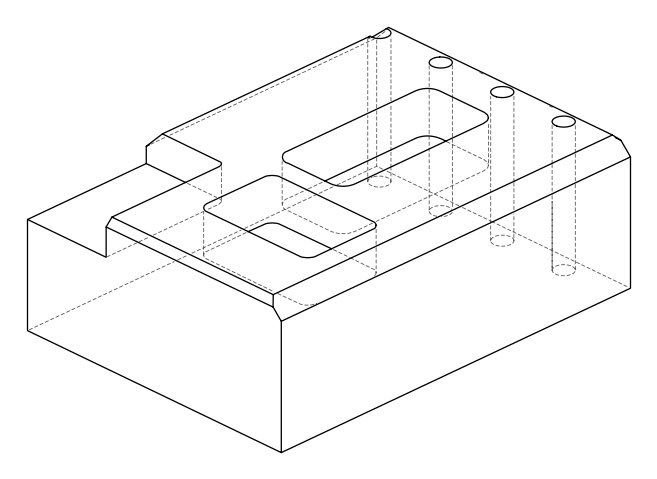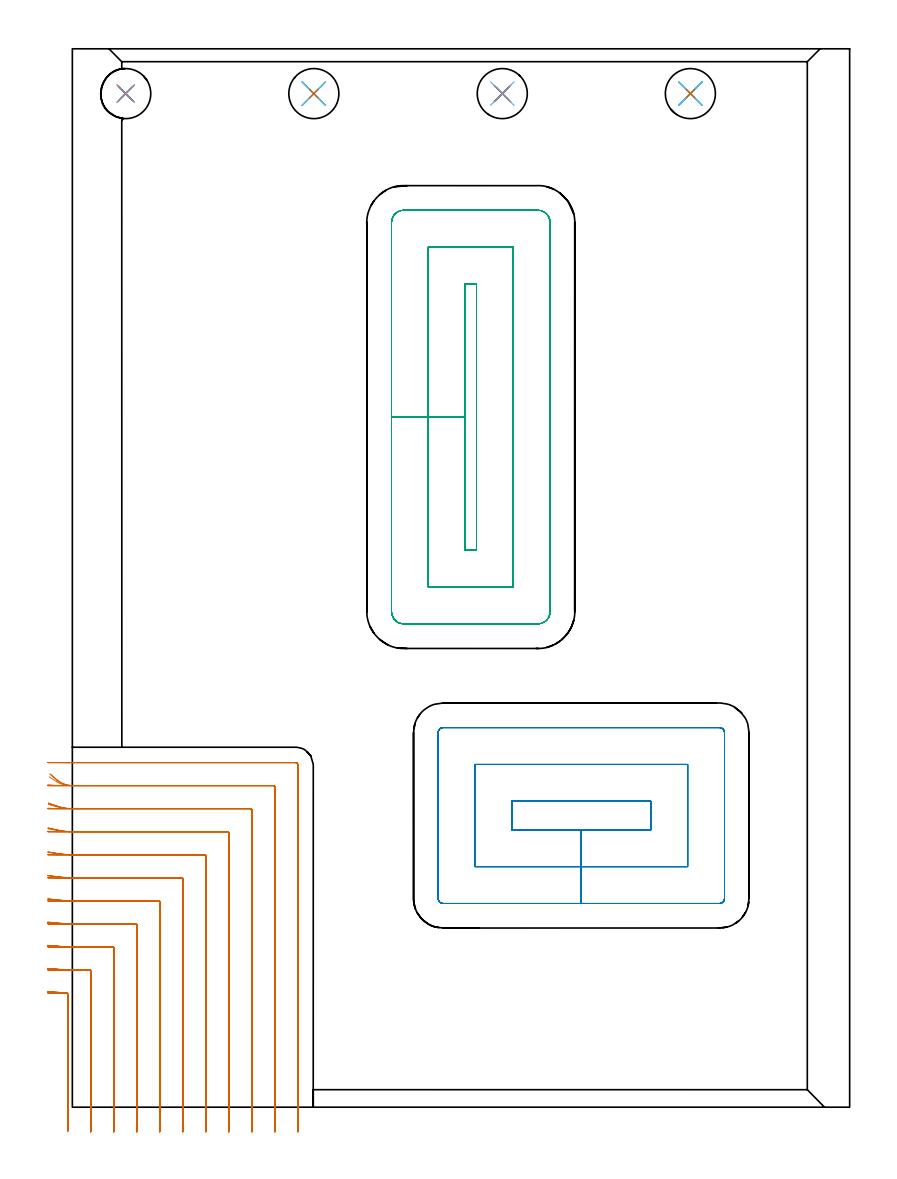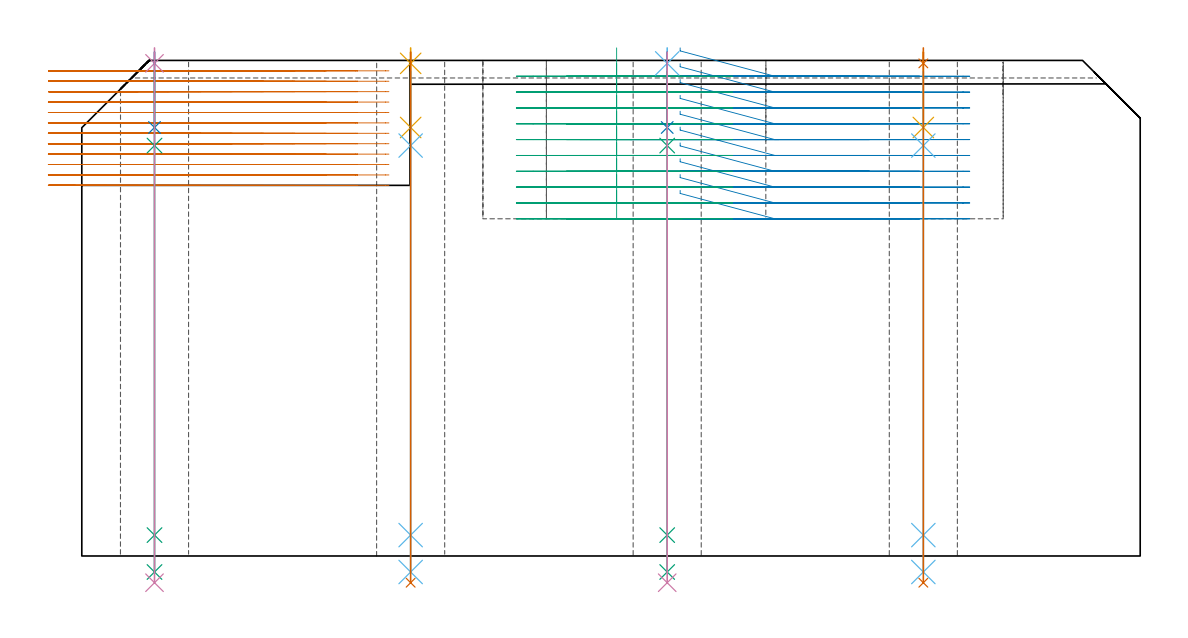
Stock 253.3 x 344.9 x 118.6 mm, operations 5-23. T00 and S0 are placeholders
(PLAN: 23 operations, 15 tool changes, 106.5 min)
(1 AREA_MILL | FG_CHAMFER_SURFACE | UGT0205_001 | 14.01 min | 32848 mm3)
(2 AREA_MILL_1 | FG_CHAMFER_SURFACE_1 | UGT0205_001 | 3.81 min | 2048 mm3)
(3 AREA_MILL_2 | FG_CHAMFER_SURFACE_2 | UGT0205_001 | 4.07 min | 2706 mm3)
(4 AREA_MILL_3 | FG_CHAMFER_SURFACE_3 | UGT0205_001 | 11.02 min | 30409 mm3)
(5 MILL_CORNER_NOTCH_RECTANGULAR | CORNER_NOTCH_RECTANGULAR | NXT0201_013 | Follow Part, ap 2.5, ae 75% | 36.91 min | 274109 mm3)
(6 MILL_RECTANGULAR_POCKET | POCKET_RECTANGULAR_STRAIGHT | NXT0201_012 | Follow Part, ap 4, ae 75% | 13.84 min | 300688 mm3)
(7 MILL_RECTANGULAR_POCKET_1 | POCKET_RECTANGULAR_STRAIGHT_1 | NXT0201_012 | Follow Part, ap 4, ae 75% | 18.07 min | 382254 mm3)
(8 SPOT_DRILL | STEP1HOLE | NXT0321_9005460120000 | 0.03 min | 24 mm3)
(9 SPOT_DRILL_1 | STEP1HOLE_1 | NXT0321_9005460120000 | 0.03 min | 34 mm3)
(10 SPOT_DRILL_2 | STEP1HOLE_2 | NXT0321_9005460120000 | 0.03 min | 19 mm3)
(11 SPOT_DRILL_3 | STEP1HOLE_3 | NXT0321_9005460120000 | 0.03 min | 17 mm3)
(12 DRILL_BLIND_HOLE_INTO_CENTER | STEP1HOLE | UGT0301_219 | 0.07 min | 1171 mm3)
(13 GUN_DRILL_THROUGH_HOLE | STEP1HOLE | UGT0307_007 | 0.59 min | 8203 mm3)
(14 DRILL_TO_ENLARGE_THROUGH_HOLE | STEP1HOLE | UGT0301_287 | 0.51 min | 15105 mm3)
(15 DRILL_BLIND_HOLE_INTO_CENTER_1 | STEP1HOLE_1 | UGT0301_219 | 0.07 min | 1241 mm3)
(16 GUN_DRILL_THROUGH_HOLE_1 | STEP1HOLE_1 | UGT0307_007 | 0.59 min | 8144 mm3)
(17 DRILL_TO_ENLARGE_THROUGH_HOLE_1 | STEP1HOLE_1 | UGT0301_287 | 0.51 min | 15338 mm3)
(18 DRILL_BLIND_HOLE_INTO_CENTER_2 | STEP1HOLE_2 | UGT0301_219 | 0.07 min | 1222 mm3)
(19 GUN_DRILL_THROUGH_HOLE_2 | STEP1HOLE_2 | UGT0307_007 | 0.59 min | 8164 mm3)
(20 DRILL_TO_ENLARGE_THROUGH_HOLE_2 | STEP1HOLE_2 | UGT0301_287 | 0.51 min | 15328 mm3)
(21 DRILL_BLIND_HOLE_INTO_CENTER_3 | STEP1HOLE_3 | UGT0301_219 | 0.07 min | 1217 mm3)
(22 GUN_DRILL_THROUGH_HOLE_3 | STEP1HOLE_3 | UGT0307_007 | 0.59 min | 8161 mm3)
(23 DRILL_TO_ENLARGE_THROUGH_HOLE_3 | STEP1HOLE_3 | UGT0301_287 | 0.51 min | 15305 mm3)
(TOOL UGT0205_001 | Chamfer Mill 20 x 3 x 45 deg. | D20 FL50 Z2)
(TOOL NXT0201_013 | ENDMILL 10mm | D10 FL30 Z4)
(TOOL NXT0201_012 | ENDMILL 16mm [2P460-1600-NA 1630] | D16 FL38 Z6)
(TOOL NXT0321_9005460120000 | NC Spot Drill, 142deg, 12mm, Carbide, Uncoated | D12 PA142 FL30 Z2)
(TOOL UGT0301_219 | Twist Drill 10.7 mm | D10.7 PA118 FL90 Z2)
(TOOL UGT0307_007 | Gun Drill 10 mm | D10 PA130 FL24 Z1)
(TOOL UGT0301_287 | Twist Drill 16.3 mm | D16.3 PA118 FL125 Z2)
(OP 5 MILL_CORNER_NOTCH_RECTANGULAR)
G17 G21 G94 G90
T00 M6
G54
G17 G0 G90 X-1.5 Y-7.77 S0 M3
G43 Z128.6 H0
Z116.108
G94 G1 Y-4.77 F250.
Y36.829 F500.
G3 X-1.982 Y37.324 R0.5
G2 X-5. Y37.46 R75.
G1 X-7.994 Y37.656 F250.
G0 Z128.6
X6. Y-8.
Z116.108
G1 Y-5.
Y44.305 F500.
G3 X5.505 Y44.8 R0.5
G1 X-0.102
G2 X-5. Y44.978 R67.5
G1 X-7.992 Y45.196 F250.
G0 Z128.6
X13.5 Y-8.
Z116.108
G1 Y-5.
Y51.805 F500.
G3 X13.005 Y52.3 R0.5
G1 X-0.102
G2 X-5. Y52.5 R60.
G1 X-7.99 Y52.745 F250.
G0 Z128.6
X21. Y-8.
Z116.108
G1 Y-5.
Y59.305 F500.
G3 X20.505 Y59.8 R0.5
G1 X-0.102
G2 X-5. Y60.029 R52.5
G1 X-7.987 Y60.309 F250.
G0 Z128.6
X28.5 Y-8.
Z116.108
G1 Y-5.
Y66.804 F500.
G3 X28.004 Y67.3 R0.5
G1 X-0.102
G2 X-5. Y67.567 R45.
G1 X-7.982 Y67.894 F250.
G0 Z128.6
X36. Y-8.
Z116.108
G1 Y-5.
Y74.304 F500.
G3 X35.504 Y74.8 R0.5
G1 X-0.102
G2 X-5. Y75.121 R37.5
G1 X-7.974 Y75.513 F250.
G0 Z128.6
X43.5 Y-8.
Z116.108
G1 Y-5.
Y81.804 F500.
G3 X43.004 Y82.3 R0.5
G1 X-0.102
G2 X-5. Y82.703 R30.
G1 X-7.96 Y83.192 F250.
G0 Z128.6
X51. Y-8.
Z116.108
G1 Y-5.
Y89.304 F500.
G3 X50.504 Y89.8 R0.5
G1 X-0.102
G2 X-5. Y90.34 R22.5
G1 X-7.928 Y90.993 F250.
G0 Z128.6
X58.5 Y-8.
Z116.108
G1 Y-5.
Y96.803 F500.
G3 X58.003 Y97.3 R0.5
G1 X-0.102
G2 X-5. Y98.122 R15.
G1 X-7.836 Y99.102 F250.
G0 Z128.6
X66. Y-8.
Z116.108
G1 Y-5.
Y104.303 F500.
G3 X65.503 Y104.8 R0.5
G1 X-0.102
G2 X-5. Y106.62 R7.5
G1 X-7.272 Y108.579 F250.
G0 Z128.6
X73.5 Y-8.
Z116.108
G1 Y-5.
Y111.5 F500.
G3 X72.7 Y112.3 R0.8
G1 X-0.102
X-3.102 F250.
G0 Z128.6
X-1.5 Y-7.77
Z113.617
G1 Y-4.77
Y36.829 F500.
G3 X-1.982 Y37.324 R0.5
G2 X-5. Y37.46 R75.
G1 X-7.994 Y37.656 F250.
G0 Z128.6
X6. Y-8.
Z113.617
G1 Y-5.
Y44.305 F500.
G3 X5.505 Y44.8 R0.5
G1 X-0.102
G2 X-5. Y44.978 R67.5
G1 X-7.992 Y45.196 F250.
G0 Z128.6
X13.5 Y-8.
Z113.617
G1 Y-5.
Y51.805 F500.
G3 X13.005 Y52.3 R0.5
G1 X-0.102
G2 X-5. Y52.5 R60.
G1 X-7.99 Y52.745 F250.
G0 Z128.6
X21. Y-8.
Z113.617
G1 Y-5.
Y59.305 F500.
G3 X20.505 Y59.8 R0.5
G1 X-0.102
G2 X-5. Y60.029 R52.5
G1 X-7.987 Y60.309 F250.
G0 Z128.6
X28.5 Y-8.
Z113.617
G1 Y-5.
Y66.804 F500.
G3 X28.004 Y67.3 R0.5
G1 X-0.102
G2 X-5. Y67.567 R45.
G1 X-7.982 Y67.894 F250.
G0 Z128.6
X36. Y-8.
Z113.617
G1 Y-5.
Y74.304 F500.
G3 X35.504 Y74.8 R0.5
G1 X-0.102
G2 X-5. Y75.121 R37.5
G1 X-7.974 Y75.513 F250.
G0 Z128.6
X43.5 Y-8.
Z113.617
G1 Y-5.
Y81.804 F500.
G3 X43.004 Y82.3 R0.5
G1 X-0.102
G2 X-5. Y82.703 R30.
G1 X-7.96 Y83.192 F250.
G0 Z128.6
X51. Y-8.
Z113.617
G1 Y-5.
Y89.304 F500.
G3 X50.503 Y89.8 R0.5
G1 X-0.102
G2 X-5. Y90.34 R22.5
G1 X-7.928 Y90.993 F250.
G0 Z128.6
X58.5 Y-8.
Z113.617
G1 Y-5.
Y96.803 F500.
G3 X58.003 Y97.3 R0.5
G1 X-0.102
G2 X-5. Y98.122 R15.
G1 X-7.836 Y99.102 F250.
G0 Z128.6
X66. Y-8.
Z113.617
G1 Y-5.
Y104.303 F500.
G3 X65.503 Y104.8 R0.5
G1 X-0.102
G2 X-5. Y106.62 R7.5
G1 X-7.272 Y108.579 F250.
G0 Z128.6
X73.5 Y-8.
Z113.617
G1 Y-5.
Y111.5 F500.
G3 X72.7 Y112.3 R0.8
G1 X-0.102
X-3.102 F250.
G0 Z128.6
X-1.5 Y-7.77
Z111.125
G1 Y-4.77
Y36.813 F500.
G3 X-1.987 Y37.308 R0.5
G2 X-5. Y37.412 R75.
G1 X-7.996 Y37.575 F250.
G0 Z128.6
X6. Y-8.
Z111.125
G1 Y-5.
Y44.305 F500.
G3 X5.505 Y44.8 R0.5
G1 X-0.91
G2 X-5. Y44.924 R67.5
G1 X-7.994 Y45.106 F250.
G0 Z128.6
X13.5 Y-8.
Z111.125
G1 Y-5.
Y51.805 F500.
G3 X13.005 Y52.3 R0.5
G1 X-0.91
G2 X-5. Y52.44 R60.
G1 X-7.993 Y52.644 F250.
G0 Z128.6
X21. Y-8.
Z111.125
G1 Y-5.
Y59.305 F500.
G3 X20.505 Y59.8 R0.5
G1 X-0.91
G2 X-5. Y59.96 R52.5
G1 X-7.991 Y60.193 F250.
G0 Z128.6
X28.5 Y-8.
Z111.125
G1 Y-5.
Y66.804 F500.
G3 X28.004 Y67.3 R0.5
G1 X-0.91
G2 X-5. Y67.486 R45.
G1 X-7.988 Y67.759 F250.
G0 Z128.6
X36. Y-8.
Z111.125
G1 Y-5.
Y74.304 F500.
G3 X35.504 Y74.8 R0.5
G1 X-0.91
G2 X-5. Y75.024 R37.5
G1 X-7.982 Y75.351 F250.
G0 Z128.6
X43.5 Y-8.
Z111.125
G1 Y-5.
Y81.804 F500.
G3 X43.004 Y82.3 R0.5
G1 X-0.91
G2 X-5. Y82.58 R30.
G1 X-7.972 Y82.989 F250.
G0 Z128.6
X51. Y-8.
Z111.125
G1 Y-5.
Y89.304 F500.
G3 X50.504 Y89.8 R0.5
G1 X-0.91
G2 X-5. Y90.175 R22.5
G1 X-7.95 Y90.72 F250.
G0 Z128.6
X58.5 Y-8.
Z111.125
G1 Y-5.
Y96.803 F500.
G3 X58.003 Y97.3 R0.5
G1 X-0.91
G2 X-5. Y97.868 R15.
G1 X-7.886 Y98.686 F250.
G0 Z128.6
X66. Y-8.
Z111.125
G1 Y-5.
Y104.303 F500.
G3 X65.503 Y104.8 R0.5
G1 X-0.91
G2 X-5. Y106.013 R7.5
G1 X-7.515 Y107.649 F250.
G0 Z128.6
X73.5 Y-8.
Z111.125
G1 Y-5.
Y111.5 F500.
G3 X72.7 Y112.3 R0.8
G1 X-0.91
X-3.91 F250.
G0 Z128.6
X-1.5 Y-7.77
Z108.633
G1 Y-4.77
Y36.805 F500.
G3 X-1.995 Y37.3 R0.5
G1 X-4.334
G2 X-5. Y37.303 R75.
G1 X-8. Y37.33 F250.
G0 Z128.6
X6. Y-8.
Z108.633
G1 Y-5.
Y44.305 F500.
G3 X5.505 Y44.8 R0.5
G1 X-4.334
G2 X-5. Y44.803 R67.5
G1 X-8. Y44.833 F250.
G0 Z128.6
X13.5 Y-8.
Z108.633
G1 Y-5.
Y51.805 F500.
G3 X13.005 Y52.3 R0.5
G1 X-4.334
G2 X-5. Y52.304 R60.
G1 X-8. Y52.337 F250.
G0 Z128.6
X21. Y-8.
Z108.633
G1 Y-5.
Y59.305 F500.
G3 X20.505 Y59.8 R0.5
G1 X-4.334
G2 X-5. Y59.804 R52.5
G1 X-8. Y59.842 F250.
G0 Z128.6
X28.5 Y-8.
Z108.633
G1 Y-5.
Y66.804 F500.
G3 X28.004 Y67.3 R0.5
G1 X-4.334
G2 X-5. Y67.305 R45.
G1 X-8. Y67.349 F250.
G0 Z128.6
X36. Y-8.
Z108.633
G1 Y-5.
Y74.304 F500.
G3 X35.504 Y74.8 R0.5
G1 X-4.334
G2 X-5. Y74.806 R37.5
G1 X-8. Y74.859 F250.
G0 Z128.6
X43.5 Y-8.
Z108.633
G1 Y-5.
Y81.804 F500.
G3 X43.004 Y82.3 R0.5
G1 X-4.334
G2 X-5. Y82.307 R30.
G1 X-7.999 Y82.374 F250.
G0 Z128.6
X51. Y-8.
Z108.633
G1 Y-5.
Y89.304 F500.
G3 X50.504 Y89.8 R0.5
G1 X-4.334
G2 X-5. Y89.81 R22.5
G1 X-7.999 Y89.899 F250.
G0 Z128.6
X58.5 Y-8.
Z108.633
G1 Y-5.
Y96.803 F500.
G3 X58.003 Y97.3 R0.5
G1 X-4.334
G2 X-5. Y97.315 R15.
G1 X-7.997 Y97.448 F250.
G0 Z128.6
X66. Y-8.
Z108.633
G1 Y-5.
Y104.303 F500.
G3 X65.503 Y104.8 R0.5
G1 X-4.334
G2 X-5. Y104.83 R7.5
G1 X-7.988 Y105.096 F250.
G0 Z128.6
X73.5 Y-8.
Z108.633
G1 Y-5.
Y111.5 F500.
G3 X72.7 Y112.3 R0.8
G1 X-4.334
X-7.334 F250.
G0 Z128.6
X-1.5 Y-7.77
Z106.142
G1 Y-4.77
Y36.805 F500.
G3 X-1.995 Y37.3 R0.5
G1 X-5.
X-8. F250.
G0 Z128.6
X6. Y-8.
Z106.142
G1 Y-5.
Y44.305 F500.
G3 X5.505 Y44.8 R0.5
G1 X-5.
X-8. F250.
G0 Z128.6
X13.5 Y-8.
Z106.142
G1 Y-5.
Y51.805 F500.
G3 X13.005 Y52.3 R0.5
G1 X-5.
X-8. F250.
G0 Z128.6
X21. Y-8.
Z106.142
G1 Y-5.
Y59.305 F500.
G3 X20.505 Y59.8 R0.5
G1 X-5.
X-8. F250.
G0 Z128.6
X28.5 Y-8.
Z106.142
G1 Y-5.
Y66.804 F500.
G3 X28.004 Y67.3 R0.5
G1 X-5.
X-8. F250.
G0 Z128.6
X36. Y-8.
Z106.142
G1 Y-5.
Y74.304 F500.
G3 X35.504 Y74.8 R0.5
G1 X-5.
X-8. F250.
G0 Z128.6
X43.5 Y-8.
Z106.142
G1 Y-5.
Y81.804 F500.
G3 X43.004 Y82.3 R0.5
G1 X-5.
X-8. F250.
G0 Z128.6
X51. Y-8.
Z106.142
G1 Y-5.
Y89.304 F500.
G3 X50.504 Y89.8 R0.5
G1 X-5.
X-8. F250.
G0 Z128.6
X58.5 Y-8.
Z106.142
G1 Y-5.
Y96.803 F500.
G3 X58.003 Y97.3 R0.5
G1 X-5.
X-8. F250.
G0 Z128.6
X66. Y-8.
Z106.142
G1 Y-5.
Y104.303 F500.
G3 X65.503 Y104.8 R0.5
G1 X-5.
X-8. F250.
G0 Z128.6
X73.5 Y-8.
Z106.142
G1 Y-5.
Y111.5 F500.
G3 X72.7 Y112.3 R0.8
G1 X-5.
X-8. F250.
G0 Z128.6
X-1.5 Y-7.77
Z103.65
G1 Y-4.77
Y36.805 F500.
G3 X-1.995 Y37.3 R0.5
G1 X-5.
X-8. F250.
G0 Z128.6
X6. Y-8.
Z103.65
G1 Y-5.
Y44.305 F500.
G3 X5.505 Y44.8 R0.5
G1 X-5.
X-8. F250.
G0 Z128.6
X13.5 Y-8.
Z103.65
G1 Y-5.
Y51.805 F500.
G3 X13.005 Y52.3 R0.5
G1 X-5.
X-8. F250.
G0 Z128.6
X21. Y-8.
Z103.65
G1 Y-5.
Y59.305 F500.
G3 X20.505 Y59.8 R0.5
G1 X-5.
X-8. F250.
G0 Z128.6
X28.5 Y-8.
Z103.65
G1 Y-5.
Y66.804 F500.
G3 X28.004 Y67.3 R0.5
G1 X-5.
X-8. F250.
G0 Z128.6
X36. Y-8.
Z103.65
G1 Y-5.
Y74.304 F500.
G3 X35.504 Y74.8 R0.5
G1 X-5.
X-8. F250.
G0 Z128.6
X43.5 Y-8.
Z103.65
G1 Y-5.
Y81.804 F500.
G3 X43.004 Y82.3 R0.5
G1 X-5.
X-8. F250.
G0 Z128.6
X51. Y-8.
Z103.65
G1 Y-5.
Y89.304 F500.
G3 X50.504 Y89.8 R0.5
G1 X-5.
X-8. F250.
G0 Z128.6
X58.5 Y-8.
Z103.65
G1 Y-5.
Y96.803 F500.
G3 X58.003 Y97.3 R0.5
G1 X-5.
X-8. F250.
G0 Z128.6
X66. Y-8.
Z103.65
G1 Y-5.
Y104.303 F500.
G3 X65.503 Y104.8 R0.5
G1 X-5.
X-8. F250.
G0 Z128.6
X73.5 Y-8.
Z103.65
G1 Y-5.
Y111.5 F500.
G3 X72.7 Y112.3 R0.8
G1 X-5.
X-8. F250.
G0 Z128.6
X-1.5 Y-7.77
Z101.158
G1 Y-4.77
Y36.805 F500.
G3 X-1.995 Y37.3 R0.5
G1 X-5.
X-8. F250.
G0 Z128.6
X6. Y-8.
Z101.158
G1 Y-5.
Y44.305 F500.
G3 X5.505 Y44.8 R0.5
G1 X-5.
X-8. F250.
G0 Z128.6
X13.5 Y-8.
Z101.158
G1 Y-5.
Y51.805 F500.
G3 X13.005 Y52.3 R0.5
G1 X-5.
X-8. F250.
G0 Z128.6
X21. Y-8.
Z101.158
G1 Y-5.
Y59.305 F500.
G3 X20.505 Y59.8 R0.5
G1 X-5.
X-8. F250.
G0 Z128.6
X28.5 Y-8.
Z101.158
G1 Y-5.
Y66.804 F500.
G3 X28.004 Y67.3 R0.5
G1 X-5.
X-8. F250.
G0 Z128.6
X36. Y-8.
Z101.158
G1 Y-5.
Y74.304 F500.
G3 X35.504 Y74.8 R0.5
G1 X-5.
X-8. F250.
G0 Z128.6
X43.5 Y-8.
Z101.158
G1 Y-5.
Y81.804 F500.
G3 X43.004 Y82.3 R0.5
G1 X-5.
X-8. F250.
G0 Z128.6
X51. Y-8.
Z101.158
G1 Y-5.
Y89.304 F500.
G3 X50.504 Y89.8 R0.5
G1 X-5.
X-8. F250.
G0 Z128.6
X58.5 Y-8.
Z101.158
G1 Y-5.
Y96.803 F500.
G3 X58.003 Y97.3 R0.5
G1 X-5.
X-8. F250.
G0 Z128.6
X66. Y-8.
Z101.158
G1 Y-5.
Y104.303 F500.
G3 X65.503 Y104.8 R0.5
G1 X-5.
X-8. F250.
G0 Z128.6
X73.5 Y-8.
Z101.158
G1 Y-5.
Y111.5 F500.
G3 X72.7 Y112.3 R0.8
G1 X-5.
X-8. F250.
G0 Z128.6
X-1.5 Y-7.77
Z98.667
G1 Y-4.77
Y36.805 F500.
G3 X-1.995 Y37.3 R0.5
G1 X-5.
X-8. F250.
G0 Z128.6
X6. Y-8.
Z98.667
G1 Y-5.
Y44.305 F500.
G3 X5.505 Y44.8 R0.5
G1 X-5.
X-8. F250.
G0 Z128.6
X13.5 Y-8.
Z98.667
G1 Y-5.
Y51.805 F500.
G3 X13.005 Y52.3 R0.5
G1 X-5.
X-8. F250.
G0 Z128.6
X21. Y-8.
Z98.667
G1 Y-5.
Y59.305 F500.
G3 X20.505 Y59.8 R0.5
G1 X-5.
X-8. F250.
G0 Z128.6
X28.5 Y-8.
Z98.667
G1 Y-5.
Y66.804 F500.
G3 X28.004 Y67.3 R0.5
G1 X-5.
X-8. F250.
G0 Z128.6
X36. Y-8.
Z98.667
G1 Y-5.
Y74.304 F500.
G3 X35.504 Y74.8 R0.5
G1 X-5.
X-8. F250.
G0 Z128.6
X43.5 Y-8.
Z98.667
G1 Y-5.
Y81.804 F500.
G3 X43.004 Y82.3 R0.5
G1 X-5.
X-8. F250.
G0 Z128.6
X51. Y-8.
Z98.667
G1 Y-5.
Y89.304 F500.
G3 X50.504 Y89.8 R0.5
G1 X-5.
X-8. F250.
G0 Z128.6
X58.5 Y-8.
Z98.667
G1 Y-5.
Y96.803 F500.
G3 X58.003 Y97.3 R0.5
G1 X-5.
X-8. F250.
G0 Z128.6
X66. Y-8.
Z98.667
G1 Y-5.
Y104.303 F500.
G3 X65.503 Y104.8 R0.5
G1 X-5.
X-8. F250.
G0 Z128.6
X73.5 Y-8.
Z98.667
G1 Y-5.
Y111.5 F500.
G3 X72.7 Y112.3 R0.8
G1 X-5.
X-8. F250.
G0 Z128.6
X-1.5 Y-7.77
Z96.175
G1 Y-4.77
Y36.805 F500.
G3 X-1.995 Y37.3 R0.5
G1 X-5.
X-8. F250.
G0 Z128.6
X6. Y-8.
Z96.175
G1 Y-5.
Y44.305 F500.
G3 X5.505 Y44.8 R0.5
G1 X-5.
X-8. F250.
G0 Z128.6
X13.5 Y-8.
Z96.175
G1 Y-5.
Y51.805 F500.
G3 X13.005 Y52.3 R0.5
G1 X-5.
X-8. F250.
G0 Z128.6
X21. Y-8.
Z96.175
G1 Y-5.
Y59.305 F500.
G3 X20.505 Y59.8 R0.5
G1 X-5.
X-8. F250.
G0 Z128.6
X28.5 Y-8.
Z96.175
G1 Y-5.
Y66.804 F500.
G3 X28.004 Y67.3 R0.5
G1 X-5.
X-8. F250.
G0 Z128.6
X36. Y-8.
Z96.175
G1 Y-5.
Y74.304 F500.
G3 X35.504 Y74.8 R0.5
G1 X-5.
X-8. F250.
G0 Z128.6
X43.5 Y-8.
Z96.175
G1 Y-5.
Y81.804 F500.
G3 X43.004 Y82.3 R0.5
G1 X-5.
X-8. F250.
G0 Z128.6
X51. Y-8.
Z96.175
G1 Y-5.
Y89.304 F500.
G3 X50.504 Y89.8 R0.5
G1 X-5.
X-8. F250.
G0 Z128.6
X58.5 Y-8.
Z96.175
G1 Y-5.
Y96.803 F500.
G3 X58.003 Y97.3 R0.5
G1 X-5.
X-8. F250.
G0 Z128.6
X66. Y-8.
Z96.175
G1 Y-5.
Y104.303 F500.
G3 X65.503 Y104.8 R0.5
G1 X-5.
X-8. F250.
G0 Z128.6
X73.5 Y-8.
Z96.175
G1 Y-5.
Y111.5 F500.
G3 X72.7 Y112.3 R0.8
G1 X-5.
X-8. F250.
G0 Z128.6
X-1.5 Y-7.77
Z93.683
G1 Y-4.77
Y36.805 F500.
G3 X-1.995 Y37.3 R0.5
G1 X-5.
X-8. F250.
G0 Z128.6
X6. Y-8.
Z93.683
G1 Y-5.
Y44.305 F500.
G3 X5.505 Y44.8 R0.5
G1 X-5.
X-8. F250.
G0 Z128.6
X13.5 Y-8.
Z93.683
G1 Y-5.
Y51.805 F500.
G3 X13.005 Y52.3 R0.5
G1 X-5.
X-8. F250.
G0 Z128.6
X21. Y-8.
Z93.683
G1 Y-5.
Y59.305 F500.
G3 X20.505 Y59.8 R0.5
G1 X-5.
X-8. F250.
G0 Z128.6
X28.5 Y-8.
Z93.683
G1 Y-5.
Y66.804 F500.
G3 X28.004 Y67.3 R0.5
G1 X-5.
X-8. F250.
G0 Z128.6
X36. Y-8.
Z93.683
G1 Y-5.
Y74.304 F500.
G3 X35.504 Y74.8 R0.5
G1 X-5.
X-8. F250.
G0 Z128.6
X43.5 Y-8.
Z93.683
G1 Y-5.
Y81.804 F500.
G3 X43.004 Y82.3 R0.5
G1 X-5.
X-8. F250.
G0 Z128.6
X51. Y-8.
Z93.683
G1 Y-5.
Y89.304 F500.
G3 X50.504 Y89.8 R0.5
G1 X-5.
X-8. F250.
G0 Z128.6
X58.5 Y-8.
Z93.683
G1 Y-5.
Y96.803 F500.
G3 X58.003 Y97.3 R0.5
G1 X-5.
X-8. F250.
G0 Z128.6
X66. Y-8.
Z93.683
G1 Y-5.
Y104.303 F500.
G3 X65.503 Y104.8 R0.5
G1 X-5.
X-8. F250.
G0 Z128.6
X73.5 Y-8.
Z93.683
G1 Y-5.
Y111.5 F500.
G3 X72.7 Y112.3 R0.8
G1 X-5.
X-8. F250.
G0 Z128.6
X-1.5 Y-7.77
Z91.192
G1 Y-4.77
Y36.805 F500.
G3 X-1.995 Y37.3 R0.5
G1 X-5.
X-8. F250.
G0 Z128.6
X6. Y-8.
Z91.192
G1 Y-5.
Y44.305 F500.
G3 X5.505 Y44.8 R0.5
G1 X-5.
X-8. F250.
G0 Z128.6
X13.5 Y-8.
Z91.192
G1 Y-5.
Y51.805 F500.
G3 X13.005 Y52.3 R0.5
G1 X-5.
X-8. F250.
G0 Z128.6
X21. Y-8.
Z91.192
G1 Y-5.
Y59.305 F500.
G3 X20.505 Y59.8 R0.5
G1 X-5.
X-8. F250.
G0 Z128.6
X28.5 Y-8.
Z91.192
G1 Y-5.
Y66.804 F500.
G3 X28.004 Y67.3 R0.5
G1 X-5.
X-8. F250.
G0 Z128.6
X36. Y-8.
Z91.192
G1 Y-5.
Y74.304 F500.
G3 X35.504 Y74.8 R0.5
G1 X-5.
X-8. F250.
G0 Z128.6
X43.5 Y-8.
Z91.192
G1 Y-5.
Y81.804 F500.
G3 X43.004 Y82.3 R0.5
G1 X-5.
X-8. F250.
G0 Z128.6
X51. Y-8.
Z91.192
G1 Y-5.
Y89.304 F500.
G3 X50.504 Y89.8 R0.5
G1 X-5.
X-8. F250.
G0 Z128.6
X58.5 Y-8.
Z91.192
G1 Y-5.
Y96.803 F500.
G3 X58.003 Y97.3 R0.5
G1 X-5.
X-8. F250.
G0 Z128.6
X66. Y-8.
Z91.192
G1 Y-5.
Y104.303 F500.
G3 X65.503 Y104.8 R0.5
G1 X-5.
X-8. F250.
G0 Z128.6
X73.5 Y-8.
Z91.192
G1 Y-5.
Y111.5 F500.
G3 X72.7 Y112.3 R0.8
G1 X-5.
X-8. F250.
G0 Z128.6
X-1.5 Y-7.77
Z88.7
G1 Y-4.77
Y36.805 F500.
G3 X-1.995 Y37.3 R0.5
G1 X-5.
X-8. F250.
G0 Z128.6
X6. Y-8.
Z88.7
G1 Y-5.
Y44.305 F500.
G3 X5.505 Y44.8 R0.5
G1 X-5.
X-8. F250.
G0 Z128.6
X13.5 Y-8.
Z88.7
G1 Y-5.
Y51.805 F500.
G3 X13.005 Y52.3 R0.5
G1 X-5.
X-8. F250.
G0 Z128.6
X21. Y-8.
Z88.7
G1 Y-5.
Y59.305 F500.
G3 X20.505 Y59.8 R0.5
G1 X-5.
X-8. F250.
G0 Z128.6
X28.5 Y-8.
Z88.7
G1 Y-5.
Y66.804 F500.
G3 X28.004 Y67.3 R0.5
G1 X-5.
X-8. F250.
G0 Z128.6
X36. Y-8.
Z88.7
G1 Y-5.
Y74.304 F500.
G3 X35.504 Y74.8 R0.5
G1 X-5.
X-8. F250.
G0 Z128.6
X43.5 Y-8.
Z88.7
G1 Y-5.
Y81.804 F500.
G3 X43.004 Y82.3 R0.5
G1 X-5.
X-8. F250.
G0 Z128.6
X51. Y-8.
Z88.7
G1 Y-5.
Y89.304 F500.
G3 X50.504 Y89.8 R0.5
G1 X-5.
X-8. F250.
G0 Z128.6
X58.5 Y-8.
Z88.7
G1 Y-5.
Y96.803 F500.
G3 X58.003 Y97.3 R0.5
G1 X-5.
X-8. F250.
G0 Z128.6
X66. Y-8.
Z88.7
G1 Y-5.
Y104.303 F500.
G3 X65.503 Y104.8 R0.5
G1 X-5.
X-8. F250.
G0 Z128.6
X73.5 Y-8.
Z88.7
G1 Y-5.
Y111.5 F500.
G3 X72.7 Y112.3 R0.8
G1 X-5.
X-8. F250.
G0 Z128.6
M5
M2
(OP 6 MILL_RECTANGULAR_POCKET)
G17 G21 G94 G90
T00 M6
G54
G17 G0 G90 X143.2 Y93.091 S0 M3
G43 Z128.6 H1
Z121.6
G94 G1 Y90.4 Z120.879 F250.
X165.85 Z114.81
X188.5 F500.
Y99.7
X143.2
Y90.4
X165.85
Y78.4
X200.5
Y111.7
X131.2
Y78.4
X165.85
Y66.4
X210.9
G3 X212.5 Y68. R1.6
G1 Y122.1
G3 X210.9 Y123.7 R1.6
G1 X120.8
G3 X119.2 Y122.1 R1.6
G1 Y68.
G3 X120.8 Y66.4 R1.6
G1 X165.85
X166.85
G0 X143.2 Y93.091 Z117.81
G1 Y90.4 Z117.089 F250.
X165.85 Z111.02
X188.5 F500.
Y99.7
X143.2
Y90.4
X165.85
Y78.4
X200.5
Y111.7
X131.2
Y78.4
X165.85
Y66.4
X210.9
G3 X212.5 Y68. R1.6
G1 Y122.1
G3 X210.9 Y123.7 R1.6
G1 X120.8
G3 X119.2 Y122.1 R1.6
G1 Y68.
G3 X120.8 Y66.4 R1.6
G1 X165.85
X166.85
G0 X143.2 Y93.091 Z114.02
G1 Y90.4 Z113.299 F250.
X165.85 Z107.23
X188.5 F500.
Y99.7
X143.2
Y90.4
X165.85
Y78.4
X200.5
Y111.7
X131.2
Y78.4
X165.85
Y66.4
X210.9
G3 X212.5 Y68. R1.6
G1 Y122.1
G3 X210.9 Y123.7 R1.6
G1 X120.8
G3 X119.2 Y122.1 R1.6
G1 Y68.
G3 X120.8 Y66.4 R1.6
G1 X165.85
X166.85
G0 X143.2 Y93.091 Z110.23
G1 Y90.4 Z109.509 F250.
X165.85 Z103.44
X188.5 F500.
Y99.7
X143.2
Y90.4
X165.85
Y78.4
X200.5
Y111.7
X131.2
Y78.4
X165.85
Y66.4
X210.9
G3 X212.5 Y68. R1.6
G1 Y122.1
G3 X210.9 Y123.7 R1.6
G1 X120.8
G3 X119.2 Y122.1 R1.6
G1 Y68.
G3 X120.8 Y66.4 R1.6
G1 X165.85
X166.85
G0 X143.2 Y93.091 Z106.44
G1 Y90.4 Z105.719 F250.
X165.85 Z99.65
X188.5 F500.
Y99.7
X143.2
Y90.4
X165.85
Y78.4
X200.5
Y111.7
X131.2
Y78.4
X165.85
Y66.4
X210.9
G3 X212.5 Y68. R1.6
G1 Y122.1
G3 X210.9 Y123.7 R1.6
G1 X120.8
G3 X119.2 Y122.1 R1.6
G1 Y68.
G3 X120.8 Y66.4 R1.6
G1 X165.85
X166.85
G0 X143.2 Y93.091 Z102.65
G1 Y90.4 Z101.929 F250.
X165.85 Z95.86
X188.5 F500.
Y99.7
X143.2
Y90.4
X165.85
Y78.4
X200.5
Y111.7
X131.2
Y78.4
X165.85
Y66.4
X210.9
G3 X212.5 Y68. R1.6
G1 Y122.1
G3 X210.9 Y123.7 R1.6
G1 X120.8
G3 X119.2 Y122.1 R1.6
G1 Y68.
G3 X120.8 Y66.4 R1.6
G1 X165.85
X166.85
G0 X143.2 Y93.091 Z98.86
G1 Y90.4 Z98.139 F250.
X165.85 Z92.07
X188.5 F500.
Y99.7
X143.2
Y90.4
X165.85
Y78.4
X200.5
Y111.7
X131.2
Y78.4
X165.85
Y66.4
X210.9
G3 X212.5 Y68. R1.6
G1 Y122.1
G3 X210.9 Y123.7 R1.6
G1 X120.8
G3 X119.2 Y122.1 R1.6
G1 Y68.
G3 X120.8 Y66.4 R1.6
G1 X165.85
X166.85
G0 X143.2 Y93.091 Z95.07
G1 Y90.4 Z94.349 F250.
X165.85 Z88.28
X188.5 F500.
Y99.7
X143.2
Y90.4
X165.85
Y78.4
X200.5
Y111.7
X131.2
Y78.4
X165.85
Y66.4
X210.9
G3 X212.5 Y68. R1.6
G1 Y122.1
G3 X210.9 Y123.7 R1.6
G1 X120.8
G3 X119.2 Y122.1 R1.6
G1 Y68.
G3 X120.8 Y66.4 R1.6
G1 X165.85
X166.85
G0 X143.2 Y93.091 Z91.28
G1 Y90.4 Z90.559 F250.
X165.85 Z84.49
X188.5 F500.
Y99.7
X143.2
Y90.4
X165.85
Y78.4
X200.5
Y111.7
X131.2
Y78.4
X165.85
Y66.4
X210.9
G3 X212.5 Y68. R1.6
G1 Y122.1
G3 X210.9 Y123.7 R1.6
G1 X120.8
G3 X119.2 Y122.1 R1.6
G1 Y68.
G3 X120.8 Y66.4 R1.6
G1 X165.85
X166.85
G0 X143.2 Y93.091 Z87.49
G1 Y90.4 Z86.769 F250.
X165.85 Z80.7
X188.5 F500.
Y99.7
X143.2
Y90.4
X165.85
Y78.4
X200.5
Y111.7
X131.2
Y78.4
X165.85
Y66.4
X210.9
G3 X212.5 Y68. R1.6
G1 Y122.1
G3 X210.9 Y123.7 R1.6
G1 X120.8
G3 X119.2 Y122.1 R1.6
G1 Y68.
G3 X120.8 Y66.4 R1.6
G1 X165.85
X166.85
G0 Z128.6
M5
M2
(OP 7 MILL_RECTANGULAR_POCKET_1)
G17 G21 G94 G90
T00 M6
G54
G17 G0 G90 X128. Y250.241 S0 M3
G43 Z128.6 H1
Z121.6
G94 G1 Y224.9 Z114.81 F250.
Y181.5 F500.
X131.7
Y268.3
X128.
Y224.9
X116.
Y169.5
X143.7
Y280.3
X116.
Y224.9
X104.
Y161.5
G3 X108. Y157.5 R4.
G1 X151.7
G3 X155.7 Y161.5 R4.
G1 Y288.3
G3 X151.7 Y292.3 R4.
G1 X108.
G3 X104. Y288.3 R4.
G1 Y224.9
Y223.9
G0 X128. Y250.241 Z117.81
G1 Y224.9 Z111.02 F250.
Y181.5 F500.
X131.7
Y268.3
X128.
Y224.9
X116.
Y169.5
X143.7
Y280.3
X116.
Y224.9
X104.
Y161.5
G3 X108. Y157.5 R4.
G1 X151.7
G3 X155.7 Y161.5 R4.
G1 Y288.3
G3 X151.7 Y292.3 R4.
G1 X108.
G3 X104. Y288.3 R4.
G1 Y224.9
Y223.9
G0 X128. Y250.241 Z114.02
G1 Y224.9 Z107.23 F250.
Y181.5 F500.
X131.7
Y268.3
X128.
Y224.9
X116.
Y169.5
X143.7
Y280.3
X116.
Y224.9
X104.
Y161.5
G3 X108. Y157.5 R4.
G1 X151.7
G3 X155.7 Y161.5 R4.
G1 Y288.3
G3 X151.7 Y292.3 R4.
G1 X108.
G3 X104. Y288.3 R4.
G1 Y224.9
Y223.9
G0 X128. Y250.241 Z110.23
G1 Y224.9 Z103.44 F250.
Y181.5 F500.
X131.7
Y268.3
X128.
Y224.9
X116.
Y169.5
X143.7
Y280.3
X116.
Y224.9
X104.
Y161.5
G3 X108. Y157.5 R4.
G1 X151.7
G3 X155.7 Y161.5 R4.
G1 Y288.3
G3 X151.7 Y292.3 R4.
G1 X108.
G3 X104. Y288.3 R4.
G1 Y224.9
Y223.9
G0 X128. Y250.241 Z106.44
G1 Y224.9 Z99.65 F250.
Y181.5 F500.
X131.7
Y268.3
X128.
Y224.9
X116.
Y169.5
X143.7
Y280.3
X116.
Y224.9
X104.
Y161.5
G3 X108. Y157.5 R4.
G1 X151.7
G3 X155.7 Y161.5 R4.
G1 Y288.3
G3 X151.7 Y292.3 R4.
G1 X108.
G3 X104. Y288.3 R4.
G1 Y224.9
Y223.9
G0 X128. Y250.241 Z102.65
G1 Y224.9 Z95.86 F250.
Y181.5 F500.
X131.7
Y268.3
X128.
Y224.9
X116.
Y169.5
X143.7
Y280.3
X116.
Y224.9
X104.
Y161.5
G3 X108. Y157.5 R4.
G1 X151.7
G3 X155.7 Y161.5 R4.
G1 Y288.3
G3 X151.7 Y292.3 R4.
G1 X108.
G3 X104. Y288.3 R4.
G1 Y224.9
Y223.9
G0 X128. Y250.241 Z98.86
G1 Y224.9 Z92.07 F250.
Y181.5 F500.
X131.7
Y268.3
X128.
Y224.9
X116.
Y169.5
X143.7
Y280.3
X116.
Y224.9
X104.
Y161.5
G3 X108. Y157.5 R4.
G1 X151.7
G3 X155.7 Y161.5 R4.
G1 Y288.3
G3 X151.7 Y292.3 R4.
G1 X108.
G3 X104. Y288.3 R4.
G1 Y224.9
Y223.9
G0 X128. Y250.241 Z95.07
G1 Y224.9 Z88.28 F250.
Y181.5 F500.
X131.7
Y268.3
X128.
Y224.9
X116.
Y169.5
X143.7
Y280.3
X116.
Y224.9
X104.
Y161.5
G3 X108. Y157.5 R4.
G1 X151.7
G3 X155.7 Y161.5 R4.
G1 Y288.3
G3 X151.7 Y292.3 R4.
G1 X108.
G3 X104. Y288.3 R4.
G1 Y224.9
Y223.9
G0 X128. Y250.241 Z91.28
G1 Y224.9 Z84.49 F250.
Y181.5 F500.
X131.7
Y268.3
X128.
Y224.9
X116.
Y169.5
X143.7
Y280.3
X116.
Y224.9
X104.
Y161.5
G3 X108. Y157.5 R4.
G1 X151.7
G3 X155.7 Y161.5 R4.
G1 Y288.3
G3 X151.7 Y292.3 R4.
G1 X108.
G3 X104. Y288.3 R4.
G1 Y224.9
Y223.9
G0 X128. Y250.241 Z87.49
G1 Y224.9 Z80.7 F250.
Y181.5 F500.
X131.7
Y268.3
X128.
Y224.9
X116.
Y169.5
X143.7
Y280.3
X116.
Y224.9
X104.
Y161.5
G3 X108. Y157.5 R4.
G1 X151.7
G3 X155.7 Y161.5 R4.
G1 Y288.3
G3 X151.7 Y292.3 R4.
G1 X108.
G3 X104. Y288.3 R4.
G1 Y224.9
Y223.9
G0 Z128.6
M5
M2
(OP 8 SPOT_DRILL)
G17 G21 G94 G90
T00 M6
G54
G17 G0 G90 X17.4 Y330.3 S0 M3
G43 Z128.6 H0
G94 G81 G98 Z117.898 F250. R121.6
G80
M5
M2
(OP 9 SPOT_DRILL_1)
G17 G21 G94 G90
T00 M6
G54
G17 G0 G90 X78.7 Y330.3 S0 M3
G43 Z128.6 H0
G94 G81 G98 Z117.898 F250. R121.6
G80
M5
M2
(OP 10 SPOT_DRILL_2)
G17 G21 G94 G90
T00 M6
G54
G17 G0 G90 X140.1 Y330.3 S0 M3
G43 Z128.6 H0
G94 G81 G98 Z117.898 F250. R121.6
G80
M5
M2
(OP 11 SPOT_DRILL_3)
G17 G21 G94 G90
T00 M6
G54
G17 G0 G90 X201.4 Y330.3 S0 M3
G43 Z128.6 H0
G94 G81 G98 Z117.898 F250. R121.6
G80
M5
M2
(OP 12 DRILL_BLIND_HOLE_INTO_CENTER)
G17 G21 G94 G90
T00 M6
G54
G17 G0 G90 X17.4 Y330.3 S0 M3
G43 Z128.6 H0
G94 G81 G98 Z102.55 F250. R120.6
G80
M5
M2
(OP 13 GUN_DRILL_THROUGH_HOLE)
G17 G21 G94 G90
T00 M6
G54
G17 G0 G90 X17.4 Y330.3 M8
G43 Z128.6 H0
Z115.946
S716 M3
G94 G1 Z98.223 F125. M26
G4 X.084
Z5. F250.
G4 X.084
Z-3.832 F125.
G4 X.084
M5
M9
G0 Z115.946
Z128.6
M2
(OP 14 DRILL_TO_ENLARGE_THROUGH_HOLE)
G17 G21 G94 G90
T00 M6
G54
G17 G0 G90 X17.4 Y330.3 S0 M3
G43 Z128.6 H0
G94 G73 G98 Z-6.397 F250. Q15.625 R120.6
G80
M5
M2
(OP 15 DRILL_BLIND_HOLE_INTO_CENTER_1)
G17 G21 G94 G90
T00 M6
G54
G17 G0 G90 X78.7 Y330.3 S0 M3
G43 Z128.6 H0
G94 G81 G98 Z102.55 F250. R120.6
G80
M5
M2
(OP 16 GUN_DRILL_THROUGH_HOLE_1)
G17 G21 G94 G90
T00 M6
G54
G17 G0 G90 X78.7 Y330.3 M8
G43 Z128.6 H0
Z115.946
S716 M3
G94 G1 Z98.223 F125. M26
G4 X.084
Z5. F250.
G4 X.084
Z-3.832 F125.
G4 X.084
M5
M9
G0 Z115.946
Z128.6
M2
(OP 17 DRILL_TO_ENLARGE_THROUGH_HOLE_1)
G17 G21 G94 G90
T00 M6
G54
G17 G0 G90 X78.7 Y330.3 S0 M3
G43 Z128.6 H0
G94 G73 G98 Z-6.397 F250. Q15.625 R120.6
G80
M5
M2
(OP 18 DRILL_BLIND_HOLE_INTO_CENTER_2)
G17 G21 G94 G90
T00 M6
G54
G17 G0 G90 X140.1 Y330.3 S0 M3
G43 Z128.6 H0
G94 G81 G98 Z102.55 F250. R120.6
G80
M5
M2
(OP 19 GUN_DRILL_THROUGH_HOLE_2)
G17 G21 G94 G90
T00 M6
G54
G17 G0 G90 X140.1 Y330.3 M8
G43 Z128.6 H0
Z115.946
S716 M3
G94 G1 Z98.223 F125. M26
G4 X.084
Z5. F250.
G4 X.084
Z-3.832 F125.
G4 X.084
M5
M9
G0 Z115.946
Z128.6
M2
(OP 20 DRILL_TO_ENLARGE_THROUGH_HOLE_2)
G17 G21 G94 G90
T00 M6
G54
G17 G0 G90 X140.1 Y330.3 S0 M3
G43 Z128.6 H0
G94 G73 G98 Z-6.397 F250. Q15.625 R120.6
G80
M5
M2
(OP 21 DRILL_BLIND_HOLE_INTO_CENTER_3)
G17 G21 G94 G90
T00 M6
G54
G17 G0 G90 X201.4 Y330.3 S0 M3
G43 Z128.6 H0
G94 G81 G98 Z102.55 F250. R120.6
G80
M5
M2
(OP 22 GUN_DRILL_THROUGH_HOLE_3)
G17 G21 G94 G90
T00 M6
G54
G17 G0 G90 X201.4 Y330.3 M8
G43 Z128.6 H0
Z115.946
S716 M3
G94 G1 Z98.223 F125. M26
G4 X.084
Z5. F250.
G4 X.084
Z-3.832 F125.
G4 X.084
M5
M9
G0 Z115.946
Z128.6
M2
(OP 23 DRILL_TO_ENLARGE_THROUGH_HOLE_3)
G17 G21 G94 G90
T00 M6
G54
G17 G0 G90 X201.4 Y330.3 S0 M3
G43 Z128.6 H0
G94 G73 G98 Z-6.397 F250. Q15.625 R120.6
G80
M5
M2
